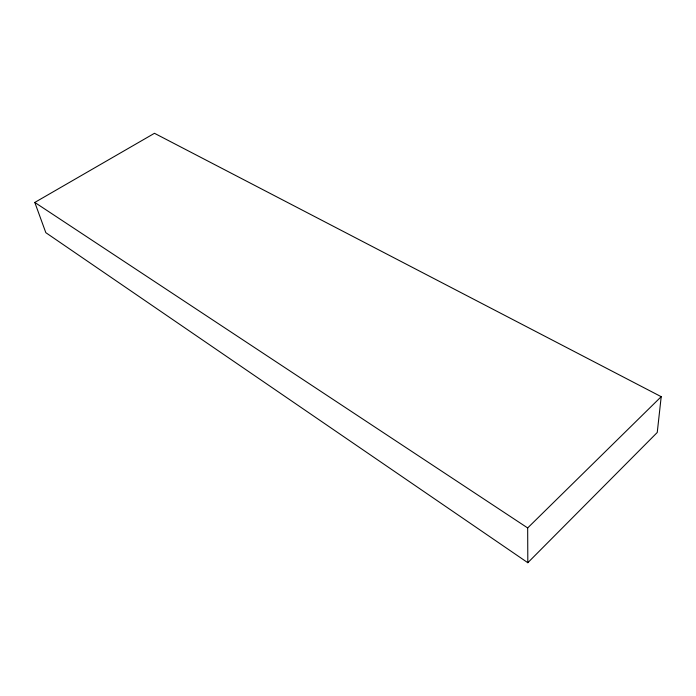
<?xml version="1.0" encoding="UTF-8"?>
<svg xmlns="http://www.w3.org/2000/svg" width="696" height="696" viewBox="0 0 696 696"><rect width="100%" height="100%" fill="white"/><g stroke="black" fill="none" stroke-linecap="round" stroke-linejoin="round"><path stroke-width="1.04" d="M661.2 396.685L657.25 432.477L527.82 562.707L45.823 232.673L34.8 202.432L154.469 133.293L661.2 396.685L527.672 527.942L527.82 562.707M34.8 202.432L527.672 527.942"/></g></svg>
